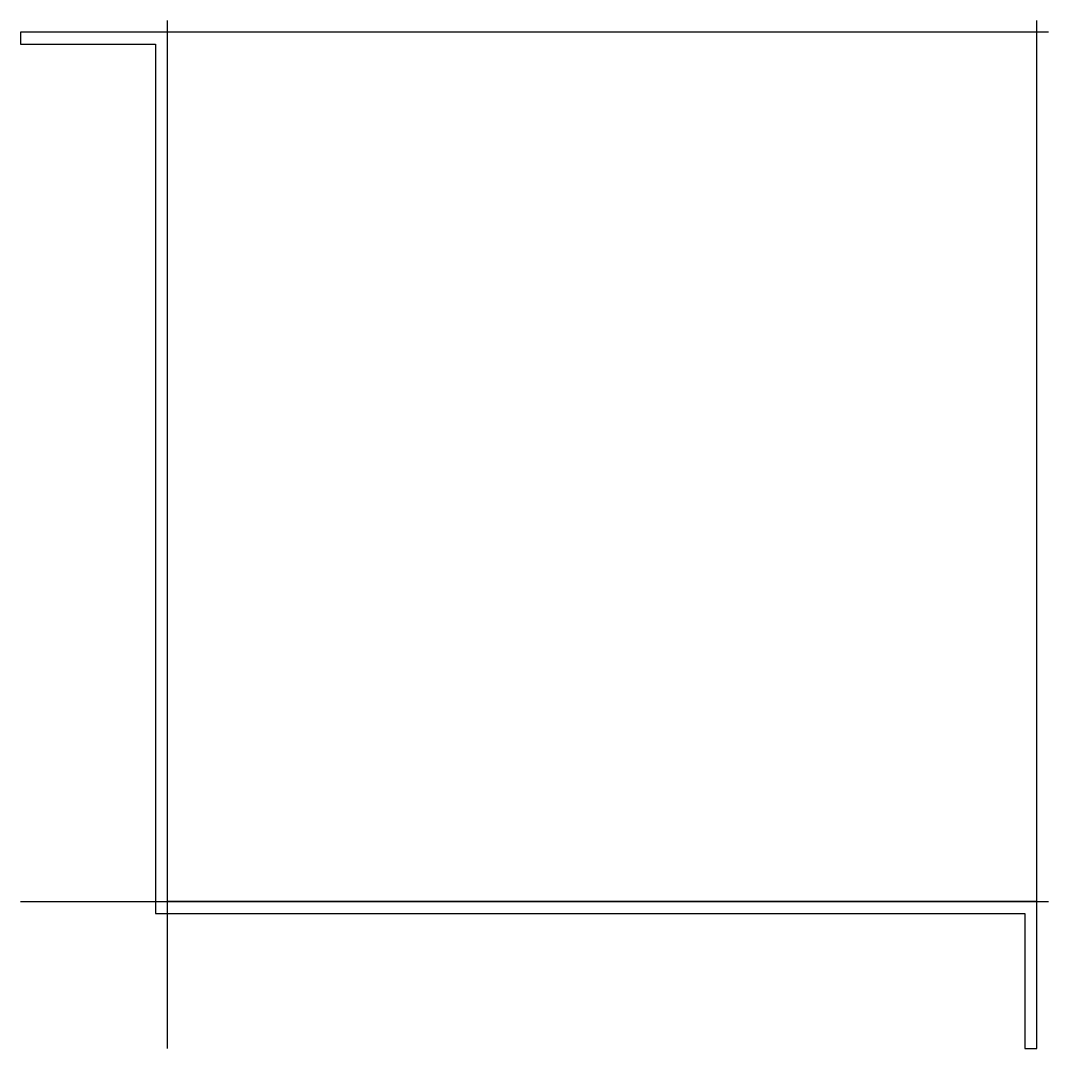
# Model space of a CAD drawing. Extents: x -10 to 60, y -10 to 60.
import ezdxf

# ---------------------------------------------------------------- set-up
doc = ezdxf.new("R2010")
doc.units = 0
doc.layers.get('0').update_dxf_attribs({"linetype": 'CONTINUOUS'})

msp = doc.modelspace()

# ---------------------------------------------------------------- linework, layer by layer
at = {"linetype": 'CONTINUOUS'}
for p, q in [((0, -10), (0, 60)), ((59.2, -10), (59.2, 60)), ((60, 59.2), (-10, 59.2)), ((0, 59.2), (-10, 59.2)), ((-10, 59.2), (-10, 58.4)), ((0, 0), (0, 59.2)), ((-10, 58.4), (-0.8, 58.4)), ((-0.8, 58.4), (-0.8, -0.8)), ((-10, 0), (60, 0)), ((59.2, 0), (0, 0)), ((59.2, -10), (59.2, 0)), ((-0.8, -0.8), (58.4, -0.8)), ((58.4, -0.8), (58.4, -10)), ((58.4, -10), (59.2, -10))]:
    msp.add_line(p, q, dxfattribs=at)

doc.saveas('drawing.dxf')
